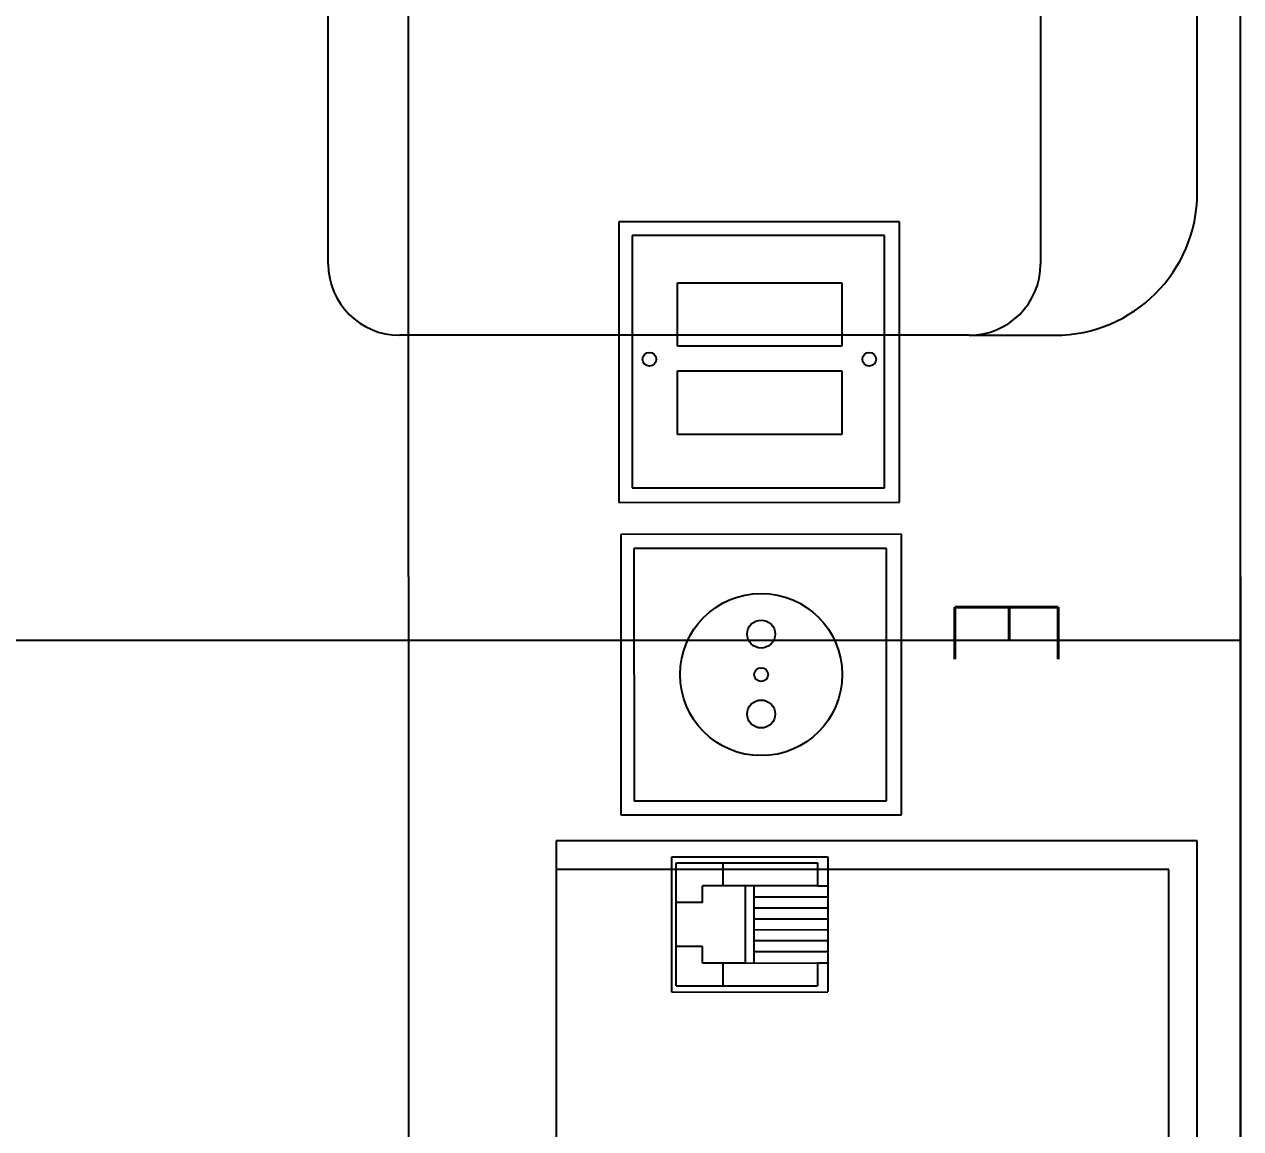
# Model space of a CAD drawing. Header units: inches. Extents: x 567429 to 582707, y 126347 to 133675.
# Drawn here: x 579685.1 to 579770.5, y 129265.5 to 129343 of the extents above; entities that cross this region are included whole.
import ezdxf

# ---------------------------------------------------------------- set-up
doc = ezdxf.new("R2010")
doc.units = ezdxf.units.IN
doc.header["$MEASUREMENT"] = 0
for name, color, linetype in [('BORD', 3, 'Continuous'), ('mobl', 11, 'Continuous'), ('wall kanaf', 4, 'Continuous')]:
    doc.layers.add(name, color=color, linetype=linetype)
doc.styles.add('ROMANS', font='romans.shx')
doc.linetypes.add('ZIGZAG', pattern='A,0.0001,-0.2,[131,ltypeshp.shx,S=0.2,R=0,X=-0.2,Y=0],-0.4,[131,ltypeshp.shx,S=0.2,R=180,X=0.2,Y=0],-0.2', length=0.8001)

# ---------------------------------------------------------------- blocks, each defined once
blk = doc.blocks.new('BOARD2')
at = {"layer": 'BORD', "color": 4}
for p, q in [((-163.075, 0), (163.075, 0)), ((163.075, -61.626), (-163.075, -61.626))]:
    blk.add_line(p, q, dxfattribs=at)
at = {"layer": 'BORD'}
for p, q in [((-1.074, -25.113), (-1.074, -45.904)), ((19.717, -25.113), (-1.074, -25.113)), ((19.717, -45.904), (19.717, -25.113)), ((-24.235, -25.257), (-24.235, -46.048)), ((-3.444, -25.257), (-24.235, -25.257)), ((-3.444, -46.048), (-3.444, -25.257)), ((-23.228, -26.363), (-23.228, -45.075)), ((-4.516, -26.363), (-23.228, -26.363)), ((-4.516, -45.075), (-4.516, -26.363)), ((-0.03, -26.22), (-0.03, -44.932)), ((18.682, -26.22), (-0.03, -26.22)), ((18.682, -44.932), (18.682, -26.22)), ((22.822, -30.562), (32.846, -30.562)), ((22.822, -42.124), (22.822, -30.562)), ((24.986, -31.328), (24.986, -30.562)), ((30.695, -31.328), (30.695, -30.562)), ((32.846, -42.124), (32.846, -30.562)), ((23.281, -41.818), (23.281, -31.328)), ((23.281, -31.328), (24.986, -31.328)), ((24.986, -31.328), (24.986, -39.862)), ((30.695, -31.328), (32.387, -31.328)), ((30.698, -36.67), (30.695, -31.328)), ((32.387, -41.818), (32.387, -31.328)), ((24.986, -36.062), (30.697, -36.062)), ((30.698, -36.67), (24.986, -36.67)), ((30.698, -36.67), (30.698, -39.862)), ((24.986, -38.321), (23.281, -38.321)), ((32.387, -38.322), (30.698, -38.322)), ((26.202, -39.862), (24.986, -39.862)), ((26.202, -39.863), (26.202, -41.818)), ((30.698, -39.862), (29.465, -39.862)), ((29.465, -39.862), (29.465, -41.818)), ((32.846, -42.124), (22.822, -42.124)), ((32.387, -41.818), (23.281, -41.818)), ((-0.03, -44.932), (18.682, -44.932)), ((-23.228, -45.075), (-4.516, -45.075)), ((-1.074, -45.904), (19.717, -45.904)), ((-24.235, -46.048), (-3.444, -46.048))]:
    blk.add_line(p, q, dxfattribs=at)
at = {"layer": 'BORD', "color": 30}
for p, q in [((-19.722, -41.707), (-19.722, -29.525)), ((-19.722, -29.525), (-15.014, -29.525)), ((-15.014, -29.525), (-15.014, -41.707)), ((-13.183, -41.707), (-13.183, -29.525)), ((-13.183, -29.525), (-8.475, -29.525)), ((-8.475, -29.525), (-8.475, -41.707)), ((25.796, -36.062), (25.796, -30.562)), ((26.606, -36.062), (26.606, -30.562)), ((27.416, -36.062), (27.416, -30.562)), ((28.226, -36.062), (28.226, -30.562)), ((29.036, -36.062), (29.036, -30.562)), ((29.846, -36.062), (29.846, -30.562)), ((-15.014, -41.707), (-19.722, -41.707)), ((-8.475, -41.707), (-13.183, -41.707))]:
    blk.add_line(p, q, dxfattribs=at)
for centre, radius in [((-14.047, -27.494), 0.509), ((9.322, -35.509), 6.007), ((9.322, -35.509), 0.509), ((-14.047, -43.785), 0.509)]:
    blk.add_circle(centre, radius, dxfattribs=at)
at = {"layer": 'BORD', "color": 2}
for centre in [(6.32, -35.509), (12.243, -35.509)]:
    blk.add_circle(centre, 1.036, dxfattribs=at)
at = {"layer": 'BORD', "color": 2, "style": 'ROMANS', "width": 0.9}
blk.add_text('E', height=7.657, dxfattribs=at).set_placement((3.152, -21.15))

msp = doc.modelspace()

# ---------------------------------------------------------------- linework, layer by layer
at = {"layer": 'mobl', "color": 15}
for p, q in [((579706.486, 129326.203), (579706.486, 129366.203)), ((579756.486, 129366.203), (579756.486, 129326.203)), ((579767.486, 129331.203), (579767.486, 129361.203)), ((579751.486, 129321.203), (579711.486, 129321.203)), ((579751.486, 129321.203), (579757.486, 129321.203)), ((579767.486, 129285.703), (579722.486, 129285.703)), ((579722.486, 129285.703), (579722.486, 129240.703)), ((579767.486, 129240.703), (579767.486, 129285.703)), ((579765.486, 129283.703), (579722.486, 129283.703)), ((579765.486, 129242.703), (579765.486, 129283.703))]:
    msp.add_line(p, q, dxfattribs=at)
at = {"layer": 'mobl', "color": 15, "linetype": 'ZIGZAG', "ltscale": 20}
msp.add_line((579515.486, 129299.789), (579770.486, 129299.789), dxfattribs=at)
at = {"layer": 'mobl', "color": 15}
for centre, radius, start, end in [((579757.486, 129331.203), 10, 270, 0), ((579711.486, 129326.203), 5, 180, 270), ((579751.486, 129326.203), 5, 270, 0)]:
    msp.add_arc(centre, radius, start, end, dxfattribs=at)
at = {"layer": 'wall kanaf', "color": 15, "lineweight": 20, "ltscale": 0.1}
msp.add_line((579770.486, 129535.289), (579770.486, 129082.789), dxfattribs=at)

# ---------------------------------------------------------------- block references
at = {"layer": 'BORD', "ltscale": 5, "xscale": 0.947301618010808, "yscale": 0.947301618010808, "zscale": 0.947301618010808, "rotation": 270.0091431634974}
msp.add_blockref('BOARD2', (579770.511, 129306.213), dxfattribs=at)

doc.saveas('drawing.dxf')
